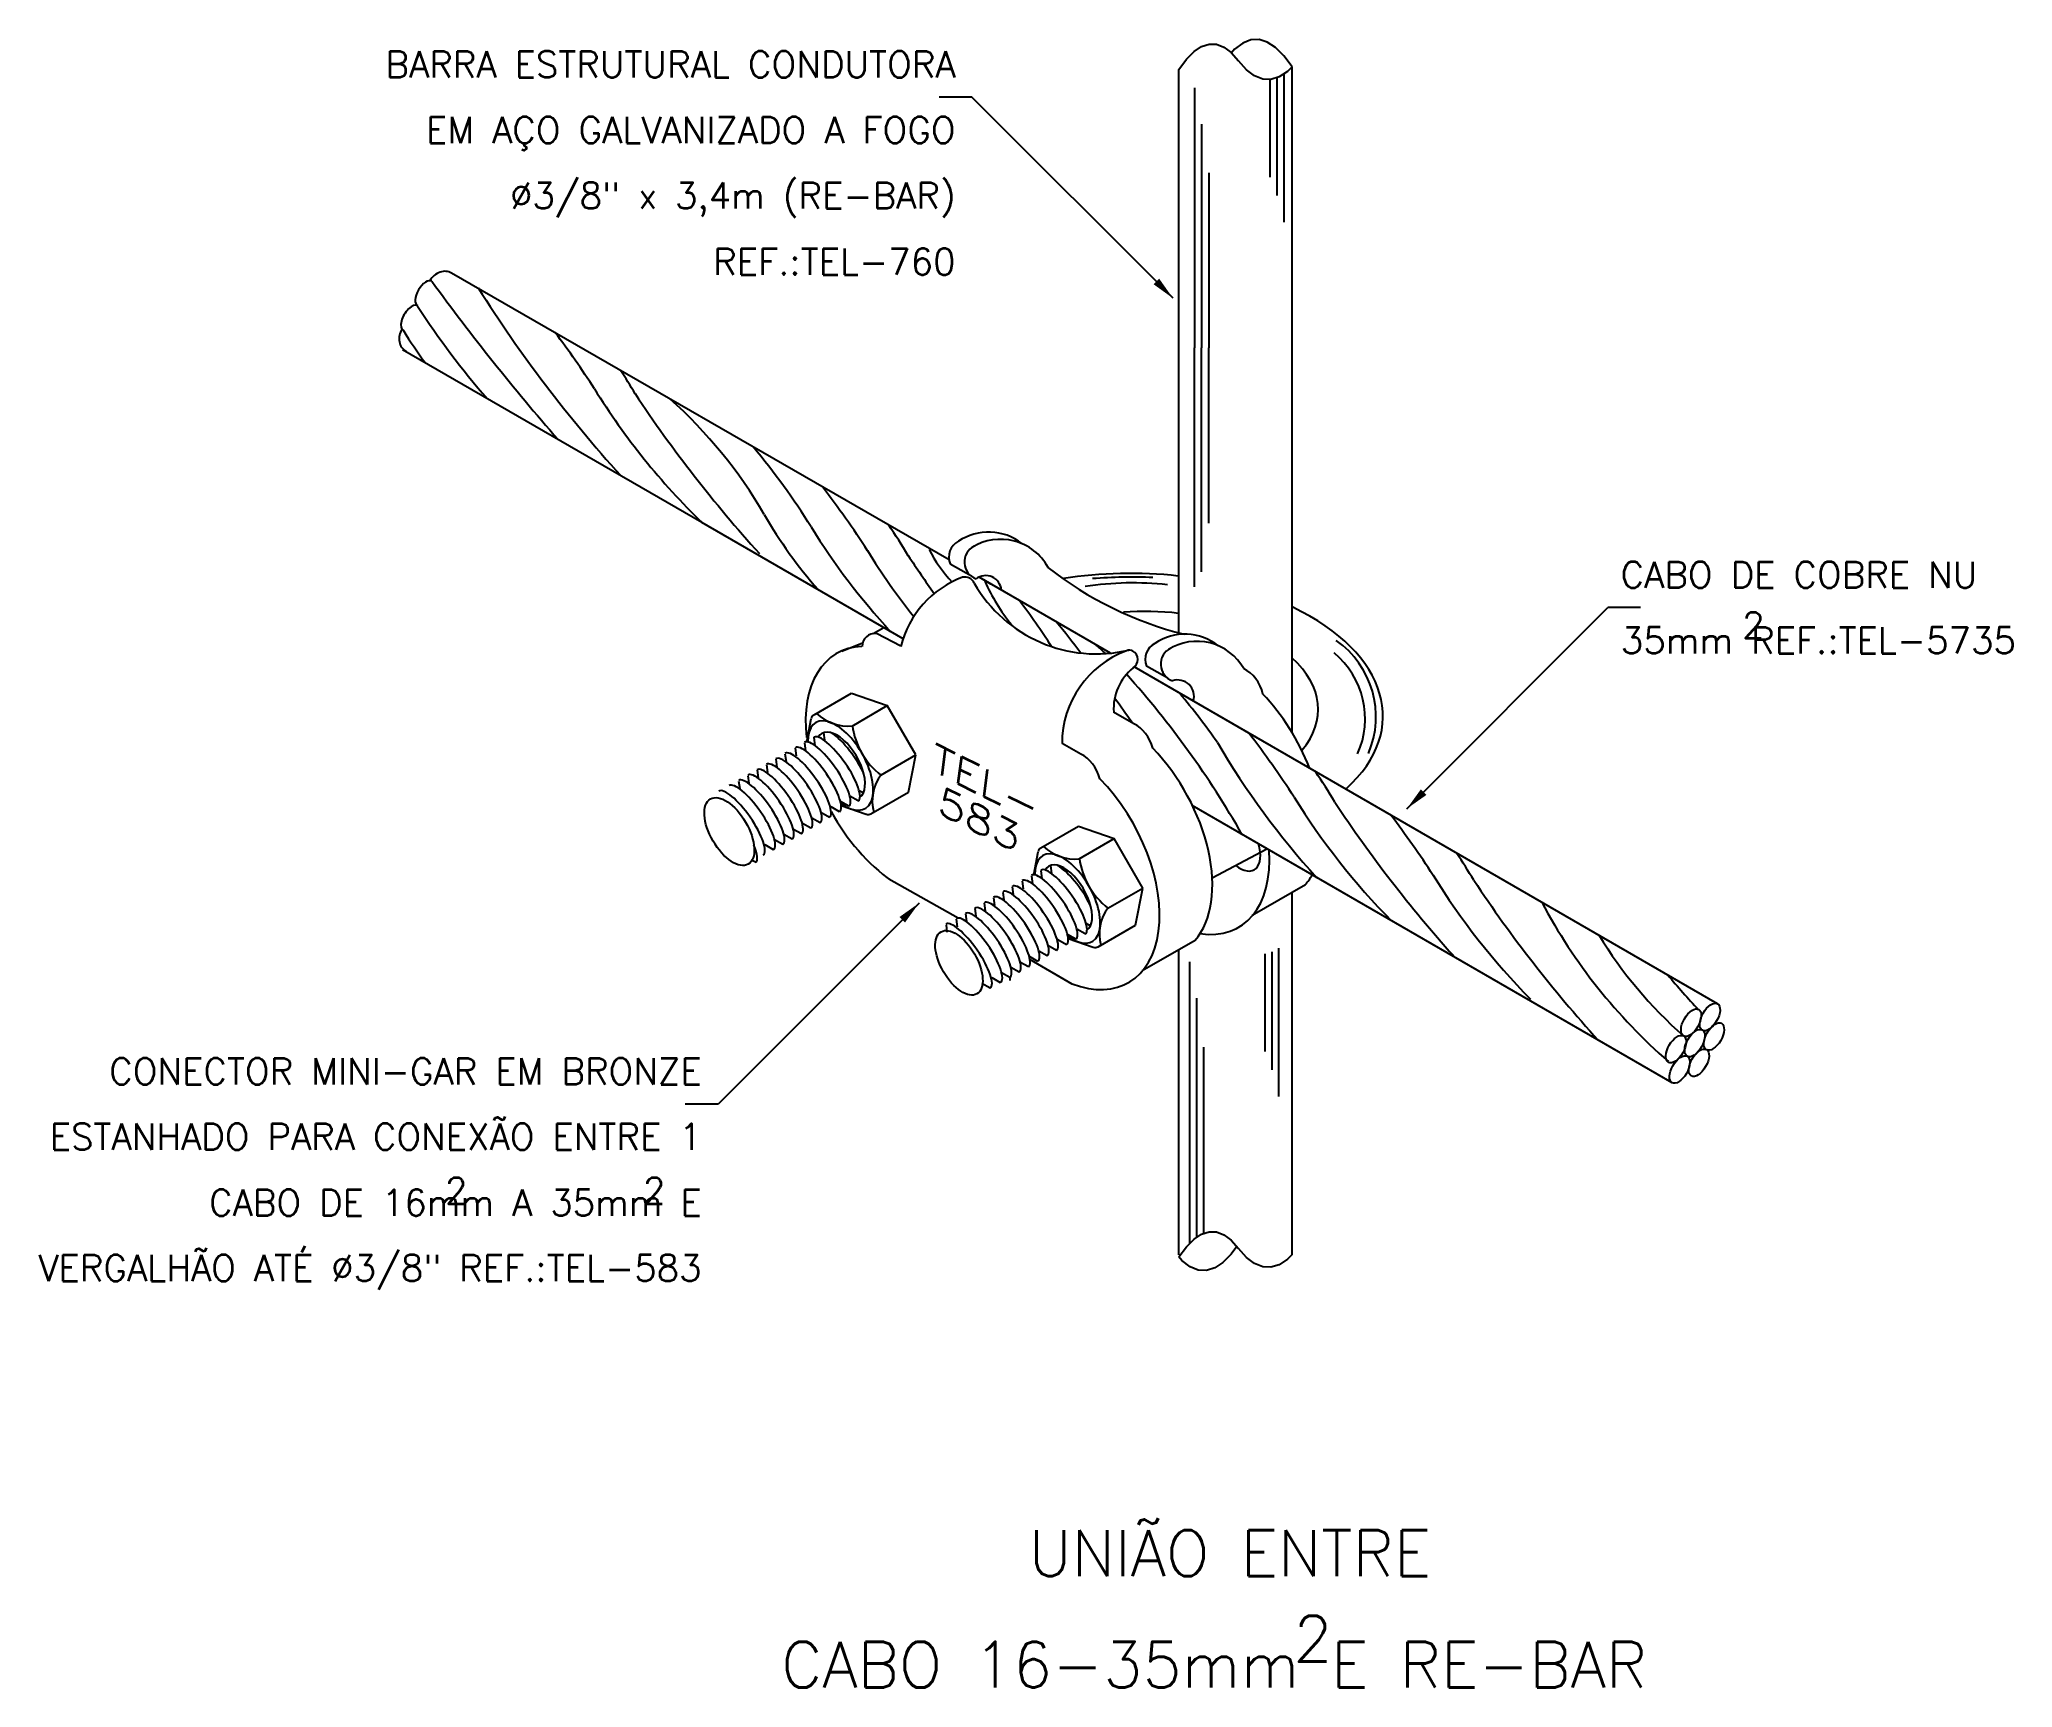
# Model space of a CAD drawing. Header units: millimetres. Extents: x -6504.7 to -6489.7, y -4388 to -4375.4.
import ezdxf
from ezdxf.enums import TextEntityAlignment as Align

# ---------------------------------------------------------------- set-up
doc = ezdxf.new("R2010")
doc.units = ezdxf.units.MM
doc.header["$LTSCALE"] = 10
doc.layers.add('Termotécnica', color=7, linetype='Continuous')
doc.styles.add('140CL', font='romans.shx', dxfattribs={"height": 3.5})
doc.styles.add('r140', font='romans.shx')
doc.styles.add('r80', font='romans.shx')

msp = doc.modelspace()

# ---------------------------------------------------------------- linework, layer by layer
at = {"layer": 'Termotécnica', "color": 2}
for p, q in [((-6496.026, -4379.92), (-6496.025, -4375.618)), ((-6495.159, -4380.68), (-6495.159, -4375.601)), ((-6497.605, -4375.83), (-6497.855, -4375.83)), ((-6496.069, -4377.366), (-6497.605, -4375.83)), ((-6497.78, -4379.364), (-6501.579, -4377.174)), ((-6499.667, -4379.079), (-6501.953, -4377.759)), ((-6498.131, -4379.965), (-6499.667, -4379.079)), ((-6497.461, -4379.548), (-6497.551, -4379.496)), ((-6496.548, -4380.075), (-6497.551, -4379.496)), ((-6494.283, -4381.263), (-6492.748, -4379.728)), ((-6492.498, -4379.728), (-6492.748, -4379.728)), ((-6495.405, -4380.735), (-6496.365, -4380.181)), ((-6491.91, -4382.753), (-6496.365, -4380.181)), ((-6498.811, -4380.547), (-6498.525, -4380.382)), ((-6498.525, -4380.382), (-6498.252, -4380.476)), ((-6498.52, -4380.632), (-6498.252, -4380.476)), ((-6498.034, -4380.853), (-6498.252, -4380.476)), ((-6498.866, -4380.752), (-6498.832, -4380.577)), ((-6498.74, -4380.683), (-6498.732, -4380.741)), ((-6498.74, -4380.683), (-6498.732, -4380.741)), ((-6499.033, -4380.845), (-6499.025, -4380.903)), ((-6498.956, -4380.801), (-6498.948, -4380.86)), ((-6498.884, -4380.76), (-6498.875, -4380.824)), ((-6498.812, -4380.718), (-6498.804, -4380.783)), ((-6499.246, -4380.97), (-6499.238, -4381.028)), ((-6499.174, -4380.928), (-6499.167, -4380.987)), ((-6499.102, -4380.886), (-6499.095, -4380.945)), ((-6498.301, -4381.007), (-6498.034, -4380.853)), ((-6498.089, -4381.137), (-6498.034, -4380.853)), ((-6499.387, -4381.052), (-6499.379, -4381.11)), ((-6499.316, -4381.011), (-6499.309, -4381.069)), ((-6498.435, -4381.143), (-6498.466, -4381.126)), ((-6498.435, -4381.143), (-6498.466, -4381.126)), ((-6498.376, -4381.302), (-6498.089, -4381.137)), ((-6498.694, -4381.33), (-6498.759, -4381.293)), ((-6498.617, -4381.286), (-6498.681, -4381.25)), ((-6498.545, -4381.245), (-6498.61, -4381.208)), ((-6498.605, -4381.239), (-6498.412, -4381.305)), ((-6498.474, -4381.204), (-6498.538, -4381.167)), ((-6492.258, -4383.356), (-6495.922, -4381.24)), ((-6498.908, -4381.455), (-6498.972, -4381.419)), ((-6498.836, -4381.413), (-6498.9, -4381.377)), ((-6498.764, -4381.372), (-6498.828, -4381.335)), ((-6497.078, -4381.562), (-6496.791, -4381.397)), ((-6496.791, -4381.397), (-6496.518, -4381.491)), ((-6499.12, -4381.577), (-6499.185, -4381.54)), ((-6499.049, -4381.537), (-6499.113, -4381.5)), ((-6498.978, -4381.496), (-6499.042, -4381.459)), ((-6497.132, -4381.767), (-6497.099, -4381.592)), ((-6496.786, -4381.647), (-6496.518, -4381.491)), ((-6496.301, -4381.869), (-6496.518, -4381.491)), ((-6495.771, -4381.79), (-6495.352, -4381.569)), ((-6499.258, -4381.672), (-6499.288, -4381.655)), ((-6497.078, -4381.734), (-6497.07, -4381.798)), ((-6497.006, -4381.698), (-6496.998, -4381.757)), ((-6497.299, -4381.86), (-6497.291, -4381.918)), ((-6497.222, -4381.816), (-6497.214, -4381.875)), ((-6497.15, -4381.775), (-6497.142, -4381.839)), ((-6496.567, -4382.022), (-6496.301, -4381.869)), ((-6496.355, -4382.152), (-6496.301, -4381.869)), ((-6495.159, -4384.668), (-6495.159, -4381.9)), ((-6495.159, -4382.478), (-6495.159, -4381.9)), ((-6498.009, -4381.984), (-6499.544, -4383.52)), ((-6497.582, -4382.026), (-6497.575, -4382.084)), ((-6497.512, -4381.985), (-6497.505, -4382.044)), ((-6497.44, -4381.943), (-6497.433, -4382.002)), ((-6497.369, -4381.902), (-6497.361, -4381.96)), ((-6497.803, -4382.149), (-6497.796, -4382.207)), ((-6497.725, -4382.107), (-6497.717, -4382.165)), ((-6497.653, -4382.067), (-6497.646, -4382.125)), ((-6496.74, -4382.219), (-6496.804, -4382.182)), ((-6496.701, -4382.158), (-6496.732, -4382.141)), ((-6496.642, -4382.317), (-6496.355, -4382.152)), ((-6497.03, -4382.387), (-6497.094, -4382.35)), ((-6496.96, -4382.345), (-6497.025, -4382.309)), ((-6496.883, -4382.302), (-6496.948, -4382.265)), ((-6496.811, -4382.26), (-6496.876, -4382.224)), ((-6496.871, -4382.254), (-6496.678, -4382.321)), ((-6496.026, -4384.671), (-6496.026, -4382.34)), ((-6497.244, -4382.511), (-6497.308, -4382.475)), ((-6497.174, -4382.47), (-6497.238, -4382.434)), ((-6497.102, -4382.429), (-6497.166, -4382.392)), ((-6497.465, -4382.634), (-6497.529, -4382.597)), ((-6497.386, -4382.592), (-6497.451, -4382.555)), ((-6497.315, -4382.552), (-6497.379, -4382.516)), ((-6499.544, -4383.52), (-6499.794, -4383.52))]:
    msp.add_line(p, q, dxfattribs=at)
at = {"layer": 'Termotécnica', "color": 1}
for p, q in [((-6495.329, -4375.695), (-6495.329, -4376.441)), ((-6495.274, -4376.582), (-6495.274, -4375.681)), ((-6495.221, -4376.784), (-6495.221, -4375.652)), ((-6495.905, -4375.758), (-6495.905, -4377.745)), ((-6495.852, -4376.035), (-6495.852, -4377.745)), ((-6495.797, -4376.407), (-6495.797, -4377.745)), ((-6495.905, -4379.57), (-6495.905, -4377.745)), ((-6495.852, -4379.455), (-6495.852, -4377.745)), ((-6495.797, -4379.082), (-6495.797, -4377.745)), ((-6495.26, -4383.46), (-6495.26, -4382.328)), ((-6495.944, -4382.433), (-6495.944, -4384.585)), ((-6495.367, -4382.371), (-6495.367, -4383.117)), ((-6495.313, -4383.258), (-6495.313, -4382.357)), ((-6497.312, -4382.576), (-6497.312, -4382.549)), ((-6495.891, -4382.711), (-6495.891, -4384.538)), ((-6495.836, -4383.083), (-6495.836, -4384.506))]:
    msp.add_line(p, q, dxfattribs=at)
at = {"layer": 'Termotécnica', "color": 3}
for p, q in [((-6497.609, -4379.488), (-6497.772, -4379.395)), ((-6498.36, -4379.926), (-6498.279, -4379.88)), ((-6498.147, -4380.023), (-6498.335, -4379.925)), ((-6498.598, -4380.061), (-6498.44, -4379.997)), ((-6496.108, -4380.267), (-6496.272, -4380.174)), ((-6496.369, -4380.615), (-6496.523, -4380.526)), ((-6498.879, -4380.82), (-6498.877, -4380.81)), ((-6496.773, -4380.848), (-6496.917, -4380.765)), ((-6497.711, -4382.1), (-6498.239, -4381.8)), ((-6497.145, -4381.835), (-6497.143, -4381.825)), ((-6495.464, -4382.077), (-6495.057, -4381.842)), ((-6496.304, -4382.499), (-6495.899, -4382.268)), ((-6496.839, -4382.602), (-6497.163, -4382.415))]:
    msp.add_line(p, q, dxfattribs=at)
at = {"layer": 'Termotécnica', "color": 2}
for points in [[(-6495.159, -4375.599), (-6495.223, -4375.514), (-6495.286, -4375.45), (-6495.349, -4375.409), (-6495.412, -4375.389), (-6495.475, -4375.392), (-6495.537, -4375.417), (-6495.599, -4375.464), (-6495.623, -4375.492)], [(-6496.025, -4375.618), (-6495.967, -4375.54), (-6495.909, -4375.481), (-6495.851, -4375.443), (-6495.794, -4375.425), (-6495.737, -4375.426), (-6495.681, -4375.448), (-6495.625, -4375.49), (-6495.569, -4375.552)], [(-6495.159, -4375.599), (-6495.195, -4375.635), (-6495.258, -4375.676), (-6495.321, -4375.696), (-6495.384, -4375.693), (-6495.446, -4375.668), (-6495.508, -4375.621), (-6495.569, -4375.552)], [(-6496.025, -4384.686), (-6495.967, -4384.608), (-6495.909, -4384.55), (-6495.851, -4384.511), (-6495.794, -4384.493), (-6495.737, -4384.495), (-6495.681, -4384.517), (-6495.625, -4384.559), (-6495.569, -4384.621)], [(-6495.582, -4384.607), (-6495.625, -4384.665), (-6495.688, -4384.728), (-6495.751, -4384.769), (-6495.814, -4384.789), (-6495.877, -4384.786), (-6495.939, -4384.761), (-6496.001, -4384.714), (-6496.025, -4384.686)], [(-6495.159, -4384.667), (-6495.195, -4384.703), (-6495.258, -4384.745), (-6495.321, -4384.764), (-6495.384, -4384.761), (-6495.446, -4384.736), (-6495.508, -4384.69), (-6495.569, -4384.621)]]:
    msp.add_lwpolyline(points, dxfattribs=at)
at = {"layer": 'Termotécnica', "color": 1}
for centre, radius, start, end in [((-6488.012, -4367.286), 16.946, 215.955, 221.1794), ((-6492.657, -4371.801), 10.3, 212.1735, 222.1965), ((-6496.737, -4374.138), 6.069, 212.7944, 221.1631), ((-6496.846, -4374.325), 6.069, 212.7944, 215.5916), ((-6506.102, -4381.659), 6.67, 32.6958, 37.1926), ((-6503.725, -4380.197), 4.124, 30.6583, 33.6146), ((-6495.916, -4375.223), 5.379, 211.7897, 225.7963), ((-6491.596, -4372.398), 10.3, 213.5735, 222.1861), ((-6502.326, -4380.836), 3.624, 30.1369, 48.2194), ((-6503.433, -4381.975), 5.418, 31.9056, 39.8786), ((-6504.016, -4382.896), 6.67, 32.6958, 37.8183), ((-6496.129, -4377.258), 3.531, 209.8733, 221.3311), ((-6494.273, -4376.28), 5.368, 211.8283, 222.5341), ((-6501.639, -4381.434), 4.124, 30.6583, 34.4998), ((-6493.831, -4376.459), 5.379, 211.7897, 218.3398), ((-6489.51, -4373.635), 10.3, 213.5735, 215.5258), ((-6496.921, -4378.751), 1.144, 207.8031, 223.0868), ((-6495.984, -4378.815), 1.682, 205.0493, 218.3004), ((-6496.373, -4382.003), 2.464, 83.9207, 98.57), ((-6496.377, -4383.685), 4.19, 87.8912, 94.2047), ((-6500.861, -4382.469), 4.572, 32.3197, 37.6773), ((-6507.224, -4388.145), 13.205, 37.6743, 38.9816), ((-6499.067, -4382.719), 3.624, 46.7601, 48.2828), ((-6495.255, -4380.577), 0.653, 335.8673, 50.4435), ((-6495.228, -4380.561), 0.709, 336.6652, 55.1375), ((-6501.642, -4384.936), 7.021, 29.6573, 42.0106), ((-6500.175, -4383.857), 5.418, 34.8789, 39.8786), ((-6507.224, -4388.145), 13.205, 34.8136, 35.8082), ((-6500.758, -4384.778), 6.67, 32.6958, 37.8369), ((-6490.36, -4377.602), 6.229, 210.4435, 222.2584), ((-6498.381, -4383.316), 4.124, 30.6583, 34.4998), ((-6490.572, -4378.341), 5.379, 211.7897, 224.6331), ((-6486.252, -4375.517), 10.3, 213.5735, 221.8191), ((-6499.696, -4385.375), 6.67, 32.6958, 37.5099), ((-6497.32, -4383.913), 4.124, 30.6583, 34.0628), ((-6489.511, -4378.938), 5.379, 211.7897, 224.6331), ((-6485.19, -4376.114), 10.3, 213.5735, 222.1861), ((-6489.519, -4380), 4.225, 207.917, 229.117), ((-6489.942, -4380.471), 3.369, 211.4044, 228.5956), ((-6487.713, -4378.716), 5.96, 219.8113, 223.2285)]:
    msp.add_arc(centre, radius, start, end, dxfattribs=at)
at = {"layer": 'Termotécnica', "color": 3}
for centre, radius, start, end in [((-6497.478, -4379.564), 0.413, 51.82, 123.8627), ((-6497.644, -4379.343), 0.138, 117.5263, 201.9527), ((-6497.528, -4379.38), 0.135, 116.8199, 250.6126), ((-6497.386, -4379.619), 0.413, 28.7398, 121.8359), ((-6497.5, -4379.603), 0.12, 4.4569, 127.2904), ((-6495.292, -4377.205), 2.813, 231.9685, 255.7367), ((-6497.417, -4380.202), 0.752, 110.2316, 166.2677), ((-6497.659, -4379.572), 0.0781, 23.7261, 103.2491), ((-6496.654, -4379.004), 1.077, 209.923, 283.3213), ((-6498.342, -4380.026), 0.102, 86.067, 179.6769), ((-6495.978, -4380.344), 0.413, 51.82, 123.8627), ((-6496.165, -4380.764), 0.752, 110.2316, 180.0515), ((-6496.401, -4380.099), 0.0469, 56.6009, 121.1585), ((-6496.414, -4380.124), 0.0749, 302.2153, 59.2121), ((-6496.144, -4380.123), 0.138, 117.5263, 201.9527), ((-6496.028, -4380.159), 0.135, 116.8199, 250.6126), ((-6495.887, -4380.396), 0.411, 29.4993, 121.9649), ((-6496.12, -4380.501), 0.403, 128.8739, 183.5238), ((-6496.034, -4380.405), 0.125, 343.2019, 108.1974)]:
    msp.add_arc(centre, radius, start, end, dxfattribs=at)
at = {"layer": 'Termotécnica', "color": 2}
for centre, radius, start, end in [((-6498.555, -4380.295), 0.337, 225.499, 276.1892), ((-6498.79, -4380.585), 0.0436, 120, 169.1154), ((-6497.943, -4380.549), 0.581, 187.9752, 232.0031), ((-6498.028, -4381.206), 0.338, 143.8935, 194.4182), ((-6498.397, -4381.264), 0.0436, 250.8835, 300), ((-6497.056, -4381.6), 0.0436, 120, 169.1154), ((-6496.821, -4381.311), 0.337, 225.499, 276.1892), ((-6496.209, -4381.564), 0.581, 187.9752, 232.0031), ((-6496.294, -4382.221), 0.338, 143.8935, 194.4182), ((-6496.664, -4382.28), 0.0436, 250.8835, 300)]:
    msp.add_arc(centre, radius, start, end, dxfattribs=at)
for centre, major_axis, ratio, start_param, end_param in [((-6501.784, -4377.33), (0.0547, 0.0947), 0.509483, 0, 3.139239), ((-6501.648, -4377.285), (0.069, 0.111), 0.840361, 0, 1.615236), ((-6501.893, -4377.518), (0.0547, 0.0947), 0.509483, 0, 3.141593), ((-6501.866, -4377.662), (0.06, 0.109), 0.886479, 1.500018, 3.141593), ((-6496.342, -4380.526), (-1.876, 0.045), 0.564445, 4.558346, 5.031097), ((-6496.247, -4380.484), (-1.287, 0.031), 0.564445, 4.554054, 4.883057), ((-6496.342, -4380.526), (-1.876, 0.045), 0.564445, 2.599879, 4.040339), ((-6496.247, -4380.484), (-1.287, 0.031), 0.564445, 2.712887, 3.721243), ((-6498.609, -4380.934), (0.189, -0.328), 0.500279, 5.434968, 10.155107), ((-6498.609, -4380.934), (0.142, -0.246), 0.500279, 0.054577, 3.421654), ((-6496.875, -4381.949), (0.189, -0.328), 0.500279, 5.434968, 10.155107), ((-6496.875, -4381.949), (0.142, -0.246), 0.500279, 0.054577, 3.421654)]:
    msp.add_ellipse(centre, major_axis=major_axis, ratio=ratio, start_param=start_param, end_param=end_param, dxfattribs=at)
at = {"layer": 'Termotécnica', "color": 3}
for centre, major_axis, ratio, start_param, end_param in [((-6498.106, -4380.997), (-0.532, 0.919), 0.605501, -0.306765, 0.94494), ((-6495.521, -4380.363), (-0.098, 0.17), 0.61415, 4.233595, 5.586498), ((-6495.694, -4381.029), (-0.526, 0.911), 0.605501, 4.455569, 5.102823), ((-6496.36, -4380.784), (-0.098, 0.17), 0.61415, 4.273349, 5.586498), ((-6496.531, -4381.446), (-0.526, 0.911), 0.605501, 3.35761, 5.107301), ((-6496.764, -4381.017), (-0.098, 0.17), 0.61415, 4.273349, 5.594375), ((-6496.934, -4381.679), (-0.526, 0.911), 0.605501, 2.505509, 5.107301), ((-6498.104, -4380.997), (-0.532, 0.919), 0.605501, 1.532907, 2.225913), ((-6496.095, -4381.258), (-0.526, 0.911), 0.605501, 2.689147, 4.036176), ((-6495.59, -4381.483), (0.142, -0.246), 0.500279, 5.409414, 7.383297), ((-6495.689, -4381.02), (-0.526, 0.911), 0.605501, 3.35761, 3.487645)]:
    msp.add_ellipse(centre, major_axis=major_axis, ratio=ratio, start_param=start_param, end_param=end_param, dxfattribs=at)
at = {"layer": 'Termotécnica', "color": 1}
for centre, major_axis, ratio, start_param, end_param in [((-6498.643, -4380.962), (0.17, -0.244), 0.281547, 0, 3.124318), ((-6498.571, -4380.917), (0.169, -0.245), 0.279135, 1.113206, 2.629751), ((-6498.571, -4380.917), (0.169, -0.245), 0.279135, 1.113206, 2.629751), ((-6498.864, -4381.085), (0.17, -0.244), 0.281547, 0, 3.124318), ((-6498.787, -4381.042), (0.17, -0.244), 0.281547, 0, 3.124318), ((-6498.715, -4381.001), (0.17, -0.244), 0.281547, 0, 3.124318), ((-6499.148, -4381.251), (0.17, -0.244), 0.281547, 0, 3.124318), ((-6499.078, -4381.211), (0.17, -0.244), 0.281547, 0, 3.124318), ((-6499.006, -4381.169), (0.17, -0.244), 0.281547, 0, 3.124318), ((-6498.934, -4381.127), (0.17, -0.244), 0.281547, 0, 3.124318), ((-6499.369, -4381.374), (0.17, -0.244), 0.281547, 0, 3.124318), ((-6499.29, -4381.332), (0.17, -0.244), 0.281547, 0, 3.124318), ((-6499.219, -4381.292), (0.17, -0.244), 0.281547, 0, 3.124318), ((-6499.421, -4381.438), (-0.164, 0.237), 0.279135, 3.141593, 4.075976), ((-6496.981, -4382.016), (0.17, -0.244), 0.281547, 0, 3.124318), ((-6496.909, -4381.977), (0.17, -0.244), 0.281547, 0, 3.124318), ((-6496.837, -4381.933), (0.169, -0.245), 0.279135, 1.113206, 2.629751), ((-6497.2, -4382.142), (0.17, -0.244), 0.281547, 0, 3.124318), ((-6497.13, -4382.101), (0.17, -0.244), 0.281547, 0, 3.124318), ((-6497.053, -4382.057), (0.17, -0.244), 0.281547, 0, 3.124318), ((-6497.485, -4382.308), (0.17, -0.244), 0.281547, 0, 3.124318), ((-6497.414, -4382.267), (0.17, -0.244), 0.281547, 0, 3.124318), ((-6497.344, -4382.226), (0.17, -0.244), 0.281547, 0, 3.124318), ((-6497.272, -4382.184), (0.17, -0.244), 0.281547, 0, 3.124318), ((-6497.635, -4382.389), (0.17, -0.244), 0.281547, 0, 3.124318), ((-6497.556, -4382.347), (0.17, -0.244), 0.281547, 0, 3.124318)]:
    msp.add_ellipse(centre, major_axis=major_axis, ratio=ratio, start_param=start_param, end_param=end_param, dxfattribs=at)
at = {"layer": 'Termotécnica', "color": 2}
for centre, major_axis, ratio in [((-6499.458, -4381.438), (0.144, -0.249), 0.500279), ((-6497.704, -4382.44), (0.137, -0.237), 0.500279), ((-6492.112, -4382.897), (0.058, 0.101), 0.509483), ((-6491.969, -4382.854), (0.058, 0.101), 0.509483), ((-6492.084, -4383.053), (0.058, 0.101), 0.509483), ((-6491.938, -4383.003), (0.058, 0.101), 0.509483), ((-6492.228, -4383.099), (0.058, 0.101), 0.509483), ((-6492.053, -4383.203), (0.058, 0.101), 0.509483), ((-6492.2, -4383.255), (0.058, 0.101), 0.509483)]:
    msp.add_ellipse(centre, major_axis=major_axis, ratio=ratio, dxfattribs=at)
for points in [[(-6496.175, -4377.216), (-6496.217, -4377.259), (-6496.069, -4377.366)], [(-6494.134, -4381.158), (-6494.176, -4381.115), (-6494.283, -4381.263)], [(-6498.158, -4382.09), (-6498.116, -4382.132), (-6498.009, -4381.984)]]:
    msp.add_solid(points, dxfattribs=at)

# ---------------------------------------------------------------- texts
at = {"layer": 'Termotécnica', "color": 2, "style": 'r80'}
for s, p in [('BARRA ESTRUTURAL CONDUTORA', (-6497.73, -4375.68)), ('EM AÇO GALVANIZADO A FOGO', (-6497.73, -4376.18)), ('%%C3/8" x 3,4m (RE-BAR)', (-6497.73, -4376.681)), ('REF.:TEL-760', (-6497.73, -4377.186)), ('CONECTOR MINI-GAR EM BRONZE', (-6499.669, -4383.368)), ('ESTANHADO PARA CONEXÃO ENTRE 1', (-6499.669, -4383.867)), ('2', (-6501.458, -4384.28)), ('2', (-6499.946, -4384.28)), ('CABO DE 16mm A 35mm E', (-6499.669, -4384.371)), ('VERGALHÃO ATÉ %%c3/8" REF.:TEL-583', (-6499.67, -4384.87))]:
    msp.add_text(s, height=0.2, dxfattribs=at).set_placement(p, align=Align.RIGHT)
for s, p in [('CABO DE COBRE NU', (-6492.651, -4379.577)), ('2', (-6491.722, -4379.962)), ('35mm REF.:TEL-5735', (-6492.649, -4380.078))]:
    msp.add_text(s, height=0.2, dxfattribs=at).set_placement(p)
at = {"layer": 'Termotécnica', "color": 3, "extrusion": (-0.526012, -0.548407, 0.650048), "style": '140CL'}
for s, p in [('TEL-', (-1656.523, -4978.855, 5820.498)), ('583', (-1656.366, -4979.178, 5820.531))]:
    msp.add_text(s, height=0.286, rotation=25.5495, dxfattribs=at).set_placement(p, align=Align.MIDDLE)
at = {"layer": 'Termotécnica', "color": 5, "style": 'r140'}
for s, p in [(' UNIÃO ENTRE', (-6495.755, -4387.228)), ('CABO 16-35mm E RE-BAR', (-6495.755, -4388.079))]:
    msp.add_text(s, height=0.35, dxfattribs=at).set_placement(p, align=Align.BOTTOM_CENTER)
msp.add_text('2', height=0.35, dxfattribs=at).set_placement((-6495.001, -4387.601), align=Align.MIDDLE)

doc.saveas('drawing.dxf')
